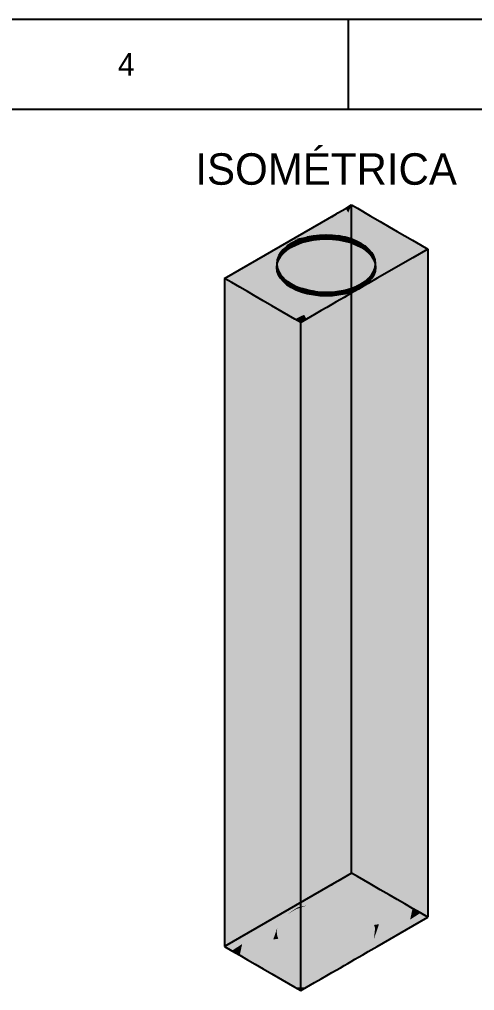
# Model space of a CAD drawing. Extents: x 0 to 297, y 0 to 210.
# Drawn here: x 161.3 to 212, y 102 to 210 of the extents above; entities that cross this region are included whole.
import ezdxf
from ezdxf.enums import TextEntityAlignment as Align

# ---------------------------------------------------------------- set-up
doc = ezdxf.new("R2010")
doc.units = 0
for name, color, linetype in [('FINA', 7, 'CONTINUOUS'), ('NORMA', 7, 'CONTINUOUS'), ('SOMBRA', 8, 'CONTINUOUS'), ('TEXTO', 7, 'CONTINUOUS'), ('VISIBLE', 7, 'CONTINUOUS')]:
    doc.layers.add(name, color=color, linetype=linetype)

msp = doc.modelspace()

# ---------------------------------------------------------------- linework, layer by layer
at = {"layer": 'FINA'}
for p, q in [((297, 210), (0, 210)), ((198, 200), (198, 210))]:
    msp.add_line(p, q, dxfattribs=at)
at = {"layer": 'NORMA'}
msp.add_line((287, 200), (20, 200), dxfattribs=at)
at = {"layer": 'SOMBRA', "color": 253}
for points in [[(197.6766, 188.9888), (198.3284, 189.3651), (198.3284, 115.0639)], [(198.9737, 120.3413), (198.3284, 115.0639), (198.3284, 189.3651)], [(198.9737, 120.3413), (198.3284, 189.3651), (198.9737, 188.9926)], [(196.6515, 188.397), (196.6515, 122.906), (184.1863, 181.2002)], [(196.6515, 188.397), (196.7958, 188.4803), (196.7958, 122.2314)], [(196.6515, 188.397), (196.7958, 122.2314), (196.6515, 122.906)], [(196.7958, 188.4803), (197.6766, 188.9888), (197.6766, 118.1123)], [(196.7958, 188.4803), (197.6766, 118.1123), (196.7958, 122.2314)], [(197.6766, 188.9888), (198.3284, 115.0639), (197.6766, 118.1123)], [(200.3938, 131.9572), (198.9737, 120.3413), (198.9737, 188.9926)], [(200.3938, 131.9572), (198.9737, 188.9926), (200.3938, 188.1727)], [(201.5316, 141.263), (200.3938, 131.9572), (200.3938, 188.1727)], [(201.5316, 141.263), (200.3938, 188.1727), (201.5316, 187.5158)], [(202.5137, 149.2957), (201.5316, 141.263), (201.5316, 187.5158)], [(202.5137, 149.2957), (201.5316, 187.5158), (202.5137, 186.9488)], [(203.411, 156.6349), (202.5137, 149.2957), (202.5137, 186.9488)], [(203.411, 156.6349), (202.5137, 186.9488), (203.411, 186.4307)], [(204.269, 163.6528), (203.411, 156.6349), (203.411, 186.4307)], [(204.269, 163.6528), (203.411, 186.4307), (204.269, 185.9353)], [(205.1213, 170.624), (204.269, 163.6528), (204.269, 185.9353)], [(205.1213, 170.624), (204.269, 185.9353), (205.1213, 185.4432)], [(205.9967, 177.7837), (205.1213, 170.624), (205.1213, 185.4432)], [(205.9967, 177.7837), (205.1213, 185.4432), (205.9967, 184.9379)], [(205.9967, 177.7837), (205.9967, 184.9379), (206.8137, 184.4662)], [(206.8137, 110.165), (205.9967, 177.7837), (206.8137, 184.4662)], [(200.2709, 181.2545), (200.5813, 181.618), (200.5813, 181.2097)], [(200.587, 181.6276), (200.8126, 181.6031), (200.5813, 181.2097)], [(200.587, 181.6276), (200.5813, 181.2097), (200.5813, 181.618)], [(200.587, 181.6276), (200.8126, 182.0113), (200.8126, 181.6031)], [(200.816, 182.0212), (200.9529, 182.0104), (200.8126, 181.6031)], [(200.816, 182.0212), (200.8126, 181.6031), (200.8126, 182.0113)], [(200.816, 182.0212), (200.9529, 182.4187), (200.9529, 182.0104)], [(196.6515, 122.906), (184.1863, 106.899), (184.1863, 181.2002)], [(190.7466, 181.237), (190.7369, 180.8372), (190.7369, 181.2454)], [(190.7466, 181.237), (191.1366, 180.4918), (190.7369, 180.8372)], [(190.7466, 181.237), (191.1366, 180.9001), (191.1366, 180.4918)], [(191.1481, 180.8925), (191.1366, 180.4918), (191.1366, 180.9001)], [(191.1481, 180.8925), (191.6109, 180.1795), (191.1366, 180.4918)], [(191.1481, 180.8925), (191.6109, 180.5878), (191.6109, 180.1795)], [(191.6241, 180.5811), (191.6109, 180.1795), (191.6109, 180.5878)], [(191.6241, 180.5811), (192.1518, 179.9057), (191.6109, 180.1795)], [(191.6241, 180.5811), (192.1518, 180.3139), (192.1518, 179.9057)], [(198.8614, 180.3206), (199.3891, 180.5878), (199.3891, 180.1795)], [(199.4007, 180.5954), (199.8634, 180.4918), (199.3891, 180.1795)], [(199.4007, 180.5954), (199.3891, 180.1795), (199.3891, 180.5878)], [(199.4007, 180.5954), (199.8634, 180.9001), (199.8634, 180.4918)], [(199.8732, 180.9085), (200.2631, 180.8372), (199.8634, 180.4918)], [(199.8732, 180.9085), (199.8634, 180.4918), (199.8634, 180.9001)], [(199.8732, 180.9085), (200.2631, 181.2454), (200.2631, 180.8372)], [(200.2709, 181.2545), (200.5813, 181.2097), (200.2631, 180.8372)], [(200.2709, 181.2545), (200.2631, 180.8372), (200.2631, 181.2454)], [(192.1664, 180.3083), (192.1518, 179.9057), (192.1518, 180.3139)], [(192.1664, 180.3083), (192.75, 179.6749), (192.1518, 179.9057)], [(192.1664, 180.3083), (192.75, 180.0832), (192.75, 179.6749)], [(192.7657, 180.0787), (192.75, 179.6749), (192.75, 180.0832)], [(192.7657, 180.0787), (193.3952, 179.4912), (192.75, 179.6749)], [(192.7657, 180.0787), (193.3952, 179.8994), (193.3952, 179.4912)], [(193.4119, 179.8962), (193.3952, 179.4912), (193.3952, 179.8994)], [(193.4119, 179.8962), (194.0765, 179.3577), (193.3952, 179.4912)], [(193.4119, 179.8962), (194.0765, 179.7659), (194.0765, 179.3577)], [(194.0937, 179.764), (194.0765, 179.3577), (194.0765, 179.7659)], [(194.0937, 179.764), (194.7821, 179.2767), (194.0765, 179.3577)], [(194.0937, 179.764), (194.7821, 179.6849), (194.7821, 179.2767)], [(194.7996, 179.6842), (194.7821, 179.2767), (194.7821, 179.6849)], [(194.7996, 179.6842), (195.5, 179.2495), (194.7821, 179.2767)], [(194.7996, 179.6842), (195.5, 179.6577), (195.5, 179.2495)], [(195.5175, 179.6584), (196.2179, 179.2767), (195.5, 179.2495)], [(195.5175, 179.6584), (195.5, 179.2495), (195.5, 179.6577)], [(195.5175, 179.6584), (196.2179, 179.6849), (196.2179, 179.2767)], [(196.2351, 179.6869), (196.9235, 179.3577), (196.2179, 179.2767)], [(196.2351, 179.6869), (196.2179, 179.2767), (196.2179, 179.6849)], [(196.2351, 179.6869), (196.9235, 179.7659), (196.9235, 179.3577)], [(196.9401, 179.7692), (197.6048, 179.4912), (196.9235, 179.3577)], [(196.9401, 179.7692), (196.9235, 179.3577), (196.9235, 179.7659)], [(196.9401, 179.7692), (197.6048, 179.8994), (197.6048, 179.4912)], [(197.6205, 179.9039), (198.25, 179.6749), (197.6048, 179.4912)], [(197.6205, 179.9039), (197.6048, 179.4912), (197.6048, 179.8994)], [(197.6205, 179.9039), (198.25, 180.0832), (198.25, 179.6749)], [(198.2646, 180.0888), (198.8482, 179.9057), (198.25, 179.6749)], [(198.2646, 180.0888), (198.25, 179.6749), (198.25, 180.0832)], [(198.2646, 180.0888), (198.8482, 180.3139), (198.8482, 179.9057)], [(198.8614, 180.3206), (199.3891, 180.1795), (198.8482, 179.9057)], [(198.8614, 180.3206), (198.8482, 179.9057), (198.8482, 180.3139)], [(205.9967, 110.6367), (205.1213, 170.624), (205.9967, 177.7837)], [(206.8137, 110.165), (205.9967, 110.6367), (205.9967, 177.7837)], [(205.1213, 111.1421), (204.269, 163.6528), (205.1213, 170.624)], [(205.9967, 110.6367), (205.1213, 111.1421), (205.1213, 170.624)], [(204.269, 111.6341), (203.411, 156.6349), (204.269, 163.6528)], [(205.1213, 111.1421), (204.269, 111.6341), (204.269, 163.6528)], [(203.411, 112.1295), (202.5137, 149.2957), (203.411, 156.6349)], [(204.269, 111.6341), (203.411, 112.1295), (203.411, 156.6349)], [(202.5137, 112.6476), (201.5316, 141.263), (202.5137, 149.2957)], [(203.411, 112.1295), (202.5137, 112.6476), (202.5137, 149.2957)], [(201.5316, 113.2146), (200.3938, 131.9572), (201.5316, 141.263)], [(202.5137, 112.6476), (201.5316, 113.2146), (201.5316, 141.263)], [(200.3938, 113.8715), (198.9737, 120.3413), (200.3938, 131.9572)], [(201.5316, 113.2146), (200.3938, 113.8715), (200.3938, 131.9572)], [(196.6515, 122.906), (196.6515, 114.0958), (184.1863, 106.899)], [(196.6515, 122.906), (196.7958, 114.1791), (196.6515, 114.0958)], [(196.6515, 122.906), (196.7958, 122.2314), (196.7958, 114.1791)], [(196.7958, 122.2314), (197.6766, 114.6876), (196.7958, 114.1791)], [(196.7958, 122.2314), (197.6766, 118.1123), (197.6766, 114.6876)], [(198.9737, 114.6914), (198.3284, 115.0639), (198.9737, 120.3413)], [(200.3938, 113.8715), (198.9737, 114.6914), (198.9737, 120.3413)], [(197.6766, 118.1123), (198.3284, 115.0639), (197.6766, 114.6876)]]:
    msp.add_solid(points, dxfattribs=at)
at = {"layer": 'SOMBRA', "color": 254}
for points in [[(197.9581, 188.51), (198.3284, 189.3651), (197.6766, 188.9888)], [(200.8126, 183.655), (198.3284, 189.3651), (197.9581, 188.51)], [(200.8126, 183.655), (198.9737, 188.9926), (198.3284, 189.3651)], [(196.6515, 188.397), (184.1863, 181.2002), (185.0033, 180.7285)], [(197.1193, 186.5728), (196.0896, 188.0271), (195.5, 187.6389)], [(197.2972, 186.9836), (196.6515, 188.397), (196.0896, 188.0271)], [(197.1193, 186.5728), (197.2972, 186.9836), (196.0896, 188.0271)], [(197.2972, 186.9836), (196.7958, 188.4803), (196.6515, 188.397)], [(197.5586, 187.5872), (197.6766, 188.9888), (196.7958, 188.4803)], [(197.2972, 186.9836), (197.5586, 187.5872), (196.7958, 188.4803)], [(197.5586, 187.5872), (197.9581, 188.51), (197.6766, 188.9888)], [(200.5813, 184.0483), (197.9581, 188.51), (197.5586, 187.5872)], [(200.9529, 183.2476), (200.3938, 188.1727), (198.9737, 188.9926)], [(201, 182.8332), (201.5316, 187.5158), (200.3938, 188.1727)], [(196.8619, 185.9784), (194.5472, 187.0116), (194.1504, 186.7504)], [(196.914, 186.0986), (194.9924, 187.3047), (194.5472, 187.0116)], [(196.8619, 185.9784), (196.914, 186.0986), (194.5472, 187.0116)], [(196.9968, 186.2898), (195.5, 187.6389), (194.9924, 187.3047)], [(196.914, 186.0986), (196.9968, 186.2898), (194.9924, 187.3047)], [(196.9968, 186.2898), (197.1193, 186.5728), (195.5, 187.6389)], [(199.8634, 184.7662), (197.2972, 186.9836), (197.1193, 186.5728)], [(200.2631, 184.4209), (197.5586, 187.5872), (197.2972, 186.9836)], [(200.8126, 182.0113), (203.411, 186.4307), (202.5137, 186.9488)], [(200.9529, 182.4187), (202.5137, 186.9488), (201.5316, 187.5158)], [(193.3952, 185.7669), (192.3433, 185.5607), (192.0935, 185.3963)], [(194.0765, 185.9004), (192.6021, 185.7311), (192.3433, 185.5607)], [(194.7821, 185.9814), (192.8726, 185.9092), (192.6021, 185.7311)], [(195.5, 186.0086), (193.1582, 186.0972), (192.8726, 185.9092)], [(196.2179, 185.9814), (193.463, 186.2978), (193.1582, 186.0972)], [(196.8327, 185.9108), (193.7916, 186.5142), (193.463, 186.2978)], [(196.8356, 185.9176), (194.1504, 186.7504), (193.7916, 186.5142)], [(196.8327, 185.9108), (196.8356, 185.9176), (193.7916, 186.5142)], [(196.8356, 185.9176), (196.8619, 185.9784), (194.1504, 186.7504)], [(196.9235, 185.9004), (196.8356, 185.9176), (196.8327, 185.9108)], [(197.6048, 185.7669), (196.8619, 185.9784), (196.8356, 185.9176)], [(198.25, 185.5832), (196.914, 186.0986), (196.8619, 185.9784)], [(198.8482, 185.3524), (196.9968, 186.2898), (196.914, 186.0986)], [(199.3891, 185.0785), (197.1193, 186.5728), (196.9968, 186.2898)], [(200.2631, 181.2454), (205.1213, 185.4432), (204.269, 185.9353)], [(200.5813, 181.618), (204.269, 185.9353), (203.411, 186.4307)], [(191.1366, 184.7662), (185.0033, 180.7285), (185.8787, 180.2231)], [(192.1518, 185.3524), (191.8501, 185.236), (191.6109, 185.0785)], [(195.5, 182.4249), (192.1518, 184.9441), (191.6109, 184.6703)], [(192.75, 185.5832), (192.0935, 185.3963), (191.8501, 185.236)], [(195.5, 182.4249), (192.75, 185.1749), (192.1518, 184.9441)], [(195.5, 182.4249), (193.3952, 185.3586), (192.75, 185.1749)], [(195.5, 182.4249), (194.0765, 185.4921), (193.3952, 185.3586)], [(195.5, 182.4249), (194.7821, 185.5732), (194.0765, 185.4921)], [(195.5, 182.4249), (195.5, 185.6003), (194.7821, 185.5732)], [(195.5, 182.4249), (196.2179, 185.5732), (195.5, 185.6003)], [(195.5, 182.4249), (196.9235, 185.4921), (196.2179, 185.5732)], [(195.5, 182.4249), (197.6048, 185.3586), (196.9235, 185.4921)], [(195.5, 182.4249), (198.25, 185.1749), (197.6048, 185.3586)], [(195.5, 182.4249), (198.8482, 184.9441), (198.25, 185.1749)], [(195.5, 182.4249), (199.3891, 184.6703), (198.8482, 184.9441)], [(199.3891, 180.5878), (206.8137, 184.4662), (205.9967, 184.9379)], [(199.8634, 180.9001), (205.9967, 184.9379), (205.1213, 185.4432)], [(190.7369, 184.4209), (185.8787, 180.2231), (186.731, 179.731)], [(190.4187, 184.0483), (186.731, 179.731), (187.589, 179.2356)], [(190.1874, 183.655), (187.589, 179.2356), (188.4863, 178.7175)], [(195.5, 182.4249), (190.4187, 183.6401), (190.1874, 183.2468)], [(195.5, 182.4249), (190.7369, 184.0126), (190.4187, 183.6401)], [(195.5, 182.4249), (191.1366, 184.358), (190.7369, 184.0126)], [(195.5, 182.4249), (191.6109, 184.6703), (191.1366, 184.358)], [(195.5, 182.4249), (199.8634, 184.358), (199.3891, 184.6703)], [(195.5, 182.4249), (200.2631, 184.0126), (199.8634, 184.358)], [(195.5, 182.4249), (200.5813, 183.6401), (200.2631, 184.0126)], [(195.5, 182.4249), (200.8126, 183.2468), (200.5813, 183.6401)], [(199.3891, 180.5878), (205.1368, 183.498), (206.8137, 184.4662)], [(190.0471, 183.2476), (188.4863, 178.7175), (189.4684, 178.1505)], [(190, 182.8332), (189.4684, 178.1505), (190.6062, 177.4937)], [(195.5, 182.4249), (190.0471, 182.8394), (190, 182.4249)], [(195.5, 182.4249), (190.1874, 183.2468), (190.0471, 182.8394)], [(195.5, 182.4249), (200.9529, 182.8394), (200.8126, 183.2468)], [(195.5, 182.4249), (201, 182.4249), (200.9529, 182.8394)], [(198.8482, 180.3139), (201.1797, 181.2134), (205.1368, 183.498)], [(195.5, 182.4249), (190, 182.4249), (190.0471, 182.0104)], [(195.5, 182.4249), (190.0471, 182.0104), (190.1874, 181.6031)], [(190.0471, 182.4187), (190.6062, 177.4937), (192.0263, 176.6737)], [(195.5, 182.4249), (190.1874, 181.6031), (190.4187, 181.2097)], [(193.0419, 177.1564), (190.1874, 182.0113), (192.0263, 176.6737)], [(195.5, 182.4249), (190.4187, 181.2097), (190.7369, 180.8372)], [(190.4187, 181.618), (193.0419, 177.1564), (193.4414, 178.0791)], [(195.5, 182.4249), (190.7369, 180.8372), (191.1366, 180.4918)], [(195.5, 182.4249), (191.1366, 180.4918), (191.6109, 180.1795)], [(195.5, 182.4249), (191.6109, 180.1795), (192.1518, 179.9057)], [(195.5, 182.4249), (192.1518, 179.9057), (192.75, 179.6749)], [(195.5, 182.4249), (192.75, 179.6749), (193.3952, 179.4912)], [(195.5, 182.4249), (193.3952, 179.4912), (194.0765, 179.3577)], [(195.5, 182.4249), (194.0765, 179.3577), (194.7821, 179.2767)], [(195.5, 182.4249), (194.7821, 179.2767), (195.5, 179.2495)], [(195.5, 182.4249), (200.9529, 182.0104), (201, 182.4249)], [(195.5, 182.4249), (200.8126, 181.6031), (200.9529, 182.0104)], [(195.5, 182.4249), (200.5813, 181.2097), (200.8126, 181.6031)], [(195.5, 182.4249), (200.2631, 180.8372), (200.5813, 181.2097)], [(195.5, 182.4249), (199.8634, 180.4918), (200.2631, 180.8372)], [(195.5, 182.4249), (199.3891, 180.1795), (199.8634, 180.4918)], [(195.5, 182.4249), (198.8482, 179.9057), (199.3891, 180.1795)], [(195.5, 182.4249), (198.25, 179.6749), (198.8482, 179.9057)], [(195.5, 182.4249), (197.6048, 179.4912), (198.25, 179.6749)], [(195.5, 182.4249), (196.9235, 179.3577), (197.6048, 179.4912)], [(195.5, 182.4249), (196.2179, 179.2767), (196.9235, 179.3577)], [(195.5, 182.4249), (195.5, 179.2495), (196.2179, 179.2767)], [(190.7369, 181.2454), (193.4414, 178.0791), (193.7028, 178.6827)], [(191.1366, 180.9001), (193.7028, 178.6827), (193.8807, 179.0935)], [(191.6109, 180.5878), (193.8807, 179.0935), (194.0032, 179.3765)], [(197.6048, 179.8994), (199.5716, 180.2849), (200.168, 180.6292)], [(198.25, 180.0832), (200.168, 180.6292), (201.1797, 181.2134)], [(192.1518, 180.3139), (194.0032, 179.3765), (194.086, 179.5678)], [(192.75, 180.0832), (194.086, 179.5678), (194.1381, 179.6879)], [(193.3952, 179.8994), (194.1381, 179.6879), (194.1644, 179.7487)], [(195.5755, 177.9778), (194.0032, 179.3765), (193.8807, 179.0935)], [(196.1316, 178.2989), (194.086, 179.5678), (194.0032, 179.3765)], [(195.5755, 177.9778), (196.1316, 178.2989), (194.0032, 179.3765)], [(194.0765, 179.7659), (194.1644, 179.7487), (194.1673, 179.7555)], [(196.6298, 178.5865), (194.1381, 179.6879), (194.086, 179.5678)], [(196.1316, 178.2989), (196.6298, 178.5865), (194.086, 179.5678)], [(197.0846, 178.849), (194.1644, 179.7487), (194.1381, 179.6879)], [(196.6298, 178.5865), (197.0846, 178.849), (194.1381, 179.6879)], [(197.5079, 179.0934), (194.1673, 179.7555), (194.1644, 179.7487)], [(197.0846, 178.849), (197.5079, 179.0934), (194.1644, 179.7487)], [(197.5079, 179.0934), (197.9101, 179.3257), (194.1673, 179.7555)], [(194.7821, 179.6849), (197.9101, 179.3257), (198.3017, 179.5517)], [(195.5, 179.6577), (198.3017, 179.5517), (198.6947, 179.7786)], [(196.2179, 179.6849), (198.6947, 179.7786), (199.107, 180.0167)], [(196.9235, 179.7659), (199.107, 180.0167), (199.5716, 180.2849)], [(194.2042, 177.1861), (193.7028, 178.6827), (193.4414, 178.0791)], [(194.9419, 177.612), (193.8807, 179.0935), (193.7028, 178.6827)], [(194.2042, 177.1861), (194.9419, 177.612), (193.7028, 178.6827)], [(194.9419, 177.612), (195.5755, 177.9778), (193.8807, 179.0935)], [(193.0419, 177.1564), (192.0263, 176.6737), (192.6716, 176.3012)], [(193.3234, 176.6775), (193.0419, 177.1564), (192.6716, 176.3012)], [(193.3234, 176.6775), (193.4414, 178.0791), (193.0419, 177.1564)], [(193.3234, 176.6775), (194.2042, 177.1861), (193.4414, 178.0791)]]:
    msp.add_solid(points, dxfattribs=at)
at = {"layer": 'SOMBRA', "color": 252}
for points in [[(193.3795, 185.7624), (192.75, 185.1749), (193.3952, 185.3586)], [(193.3795, 185.7624), (192.75, 185.5832), (192.75, 185.1749)], [(193.3795, 185.7624), (193.3952, 185.3586), (193.3952, 185.7669)], [(194.0599, 185.8971), (193.3952, 185.3586), (194.0765, 185.4921)], [(194.0599, 185.8971), (193.3952, 185.7669), (193.3952, 185.3586)], [(194.0599, 185.8971), (194.0765, 185.4921), (194.0765, 185.9004)], [(194.7649, 185.9794), (194.0765, 185.4921), (194.7821, 185.5732)], [(194.7649, 185.9794), (194.0765, 185.9004), (194.0765, 185.4921)], [(194.7649, 185.9794), (194.7821, 185.5732), (194.7821, 185.9814)], [(195.4825, 186.0079), (194.7821, 185.5732), (195.5, 185.6003)], [(195.4825, 186.0079), (194.7821, 185.9814), (194.7821, 185.5732)], [(195.4825, 186.0079), (195.5, 185.6003), (195.5, 186.0086)], [(196.2004, 185.9821), (195.5, 186.0086), (195.5, 185.6003)], [(196.2004, 185.9821), (195.5, 185.6003), (196.2179, 185.5732)], [(196.2004, 185.9821), (196.2179, 185.5732), (196.2179, 185.9814)], [(196.9063, 185.9024), (196.2179, 185.9814), (196.2179, 185.5732)], [(196.9063, 185.9024), (196.2179, 185.5732), (196.9235, 185.4921)], [(196.9063, 185.9024), (196.9235, 185.4921), (196.9235, 185.9004)], [(197.5881, 185.7701), (196.9235, 185.9004), (196.9235, 185.4921)], [(197.5881, 185.7701), (196.9235, 185.4921), (197.6048, 185.3586)], [(197.5881, 185.7701), (197.6048, 185.3586), (197.6048, 185.7669)], [(198.2343, 185.5876), (197.6048, 185.7669), (197.6048, 185.3586)], [(191.1268, 184.7578), (190.7369, 184.0126), (191.1366, 184.358)], [(191.1268, 184.7578), (190.7369, 184.4209), (190.7369, 184.0126)], [(191.1268, 184.7578), (191.1366, 184.358), (191.1366, 184.7662)], [(191.5993, 185.0709), (191.1366, 184.358), (191.6109, 184.6703)], [(191.5993, 185.0709), (191.1366, 184.7662), (191.1366, 184.358)], [(191.5993, 185.0709), (191.6109, 184.6703), (191.6109, 185.0785)], [(192.1386, 185.3457), (191.6109, 184.6703), (192.1518, 184.9441)], [(192.1386, 185.3457), (191.6109, 185.0785), (191.6109, 184.6703)], [(192.1386, 185.3457), (192.1518, 184.9441), (192.1518, 185.3524)], [(192.7354, 185.5775), (192.1518, 184.9441), (192.75, 185.1749)], [(192.7354, 185.5775), (192.1518, 185.3524), (192.1518, 184.9441)], [(192.7354, 185.5775), (192.75, 185.1749), (192.75, 185.5832)], [(198.2343, 185.5876), (197.6048, 185.3586), (198.25, 185.1749)], [(198.2343, 185.5876), (198.25, 185.1749), (198.25, 185.5832)], [(198.8336, 185.358), (198.25, 185.5832), (198.25, 185.1749)], [(198.8336, 185.358), (198.25, 185.1749), (198.8482, 184.9441)], [(198.8336, 185.358), (198.8482, 184.9441), (198.8482, 185.3524)], [(199.3759, 185.0852), (198.8482, 185.3524), (198.8482, 184.9441)], [(199.3759, 185.0852), (198.8482, 184.9441), (199.3891, 184.6703)], [(199.3759, 185.0852), (199.3891, 184.6703), (199.3891, 185.0785)], [(199.8519, 184.7739), (199.3891, 185.0785), (199.3891, 184.6703)], [(199.8519, 184.7739), (199.3891, 184.6703), (199.8634, 184.358)], [(199.8519, 184.7739), (199.8634, 184.358), (199.8634, 184.7662)], [(200.2534, 184.4293), (199.8634, 184.7662), (199.8634, 184.358)], [(190.184, 183.6451), (190.0471, 182.8394), (190.1874, 183.2468)], [(190.184, 183.6451), (190.0471, 183.2476), (190.0471, 182.8394)], [(190.184, 183.6451), (190.1874, 183.2468), (190.1874, 183.655)], [(190.413, 184.0388), (190.1874, 183.2468), (190.4187, 183.6401)], [(190.413, 184.0388), (190.1874, 183.655), (190.1874, 183.2468)], [(190.413, 184.0388), (190.4187, 183.6401), (190.4187, 184.0483)], [(190.7291, 184.4118), (190.4187, 183.6401), (190.7369, 184.0126)], [(190.7291, 184.4118), (190.4187, 184.0483), (190.4187, 183.6401)], [(190.7291, 184.4118), (190.7369, 184.0126), (190.7369, 184.4209)], [(200.2534, 184.4293), (199.8634, 184.358), (200.2631, 184.0126)], [(200.2534, 184.4293), (200.2631, 184.0126), (200.2631, 184.4209)], [(200.5736, 184.0574), (200.2631, 184.4209), (200.2631, 184.0126)], [(200.5736, 184.0574), (200.2631, 184.0126), (200.5813, 183.6401)], [(200.5736, 184.0574), (200.5813, 183.6401), (200.5813, 184.0483)], [(200.807, 183.6646), (200.5813, 184.0483), (200.5813, 183.6401)], [(200.807, 183.6646), (200.5813, 183.6401), (200.8126, 183.2468)], [(200.807, 183.6646), (200.8126, 183.2468), (200.8126, 183.655)], [(200.9495, 183.2576), (200.8126, 183.655), (200.8126, 183.2468)], [(205.1368, 109.1968), (206.8137, 110.165), (206.8137, 184.4662)], [(205.1368, 109.1968), (206.8137, 184.4662), (205.1368, 174.6878)], [(205.1368, 174.6878), (206.8137, 184.4662), (205.1368, 183.498)], [(190.0459, 183.2375), (190, 182.4249), (190.0471, 182.8394)], [(190.0459, 183.2375), (190, 182.8332), (190, 182.4249)], [(190.0011, 182.8231), (190, 182.4249), (190, 182.8332)], [(190.0011, 182.8231), (190.0471, 182.0104), (190, 182.4249)], [(190.0011, 182.8231), (190.0471, 182.4187), (190.0471, 182.0104)], [(190.0459, 183.2375), (190.0471, 182.8394), (190.0471, 183.2476)], [(200.9495, 183.2576), (200.8126, 183.2468), (200.9529, 182.8394)], [(200.9495, 183.2576), (200.9529, 182.8394), (200.9529, 183.2476)], [(200.9989, 182.8433), (200.9529, 183.2476), (200.9529, 182.8394)], [(200.9989, 182.8433), (200.9529, 182.8394), (201, 182.4249)], [(200.9541, 182.4288), (201, 182.8332), (201, 182.4249)], [(200.9989, 182.8433), (201, 182.4249), (201, 182.8332)], [(201.1797, 151.613), (205.1368, 174.6878), (205.1368, 183.498)], [(201.1797, 151.613), (205.1368, 183.498), (201.1797, 181.2134)], [(190.0505, 182.4087), (190.0471, 182.0104), (190.0471, 182.4187)], [(190.0505, 182.4087), (190.1874, 181.6031), (190.0471, 182.0104)], [(190.0505, 182.4087), (190.1874, 182.0113), (190.1874, 181.6031)], [(190.193, 182.0017), (190.1874, 181.6031), (190.1874, 182.0113)], [(190.193, 182.0017), (190.4187, 181.2097), (190.1874, 181.6031)], [(190.193, 182.0017), (190.4187, 181.618), (190.4187, 181.2097)], [(190.4264, 181.6089), (190.4187, 181.2097), (190.4187, 181.618)], [(190.4264, 181.6089), (190.7369, 180.8372), (190.4187, 181.2097)], [(190.4264, 181.6089), (190.7369, 181.2454), (190.7369, 180.8372)], [(200.9541, 182.4288), (201, 182.4249), (200.9529, 182.0104)], [(200.9541, 182.4288), (200.9529, 182.0104), (200.9529, 182.4187)], [(185.0033, 173.5743), (184.1863, 181.2002), (184.1863, 106.899)], [(185.0033, 180.7285), (184.1863, 181.2002), (185.0033, 173.5743)], [(185.8787, 180.2231), (185.0033, 180.7285), (185.0033, 173.5743)], [(199.5716, 142.2357), (200.168, 145.7134), (200.168, 180.6292)], [(199.5716, 142.2357), (200.168, 180.6292), (199.5716, 180.2849)], [(200.168, 145.7134), (201.1797, 151.613), (201.1797, 181.2134)], [(200.168, 145.7134), (201.1797, 181.2134), (200.168, 180.6292)], [(185.8787, 180.2231), (185.0033, 173.5743), (185.8787, 165.4038)], [(186.731, 179.731), (185.8787, 180.2231), (185.8787, 165.4038)], [(186.731, 179.731), (185.8787, 165.4038), (186.731, 157.4485)], [(187.589, 179.2356), (186.731, 179.731), (186.731, 157.4485)], [(197.5079, 130.2017), (197.9101, 132.5473), (197.9101, 179.3257)], [(197.5079, 130.2017), (197.9101, 179.3257), (197.5079, 179.0934)], [(197.9101, 132.5473), (198.3017, 134.8303), (198.3017, 179.5517)], [(197.9101, 132.5473), (198.3017, 179.5517), (197.9101, 179.3257)], [(198.3017, 134.8303), (198.6947, 137.1221), (198.6947, 179.7786)], [(198.3017, 134.8303), (198.6947, 179.7786), (198.3017, 179.5517)], [(198.6947, 137.1221), (199.107, 139.5266), (199.107, 180.0167)], [(198.6947, 137.1221), (199.107, 180.0167), (198.6947, 179.7786)], [(199.107, 139.5266), (199.5716, 142.2357), (199.5716, 180.2849)], [(199.107, 139.5266), (199.5716, 180.2849), (199.107, 180.0167)], [(187.589, 179.2356), (186.731, 157.4485), (187.589, 149.4398)], [(188.4863, 178.7175), (187.589, 179.2356), (187.589, 149.4398)], [(188.4863, 178.7175), (187.589, 149.4398), (188.4863, 141.0645)], [(189.4684, 178.1505), (188.4863, 178.7175), (188.4863, 141.0645)], [(195.5755, 118.9333), (196.1316, 122.1764), (196.1316, 178.2989)], [(195.5755, 118.9333), (196.1316, 178.2989), (195.5755, 177.9778)], [(196.1316, 122.1764), (196.6298, 125.0812), (196.6298, 178.5865)], [(196.1316, 122.1764), (196.6298, 178.5865), (196.1316, 178.2989)], [(196.6298, 125.0812), (197.0846, 127.7332), (197.0846, 178.849)], [(196.6298, 125.0812), (197.0846, 178.849), (196.6298, 178.5865)], [(197.0846, 127.7332), (197.5079, 130.2017), (197.5079, 179.0934)], [(197.0846, 127.7332), (197.5079, 179.0934), (197.0846, 178.849)], [(189.4684, 178.1505), (188.4863, 141.0645), (189.4684, 131.8978)], [(190.6062, 177.4937), (189.4684, 178.1505), (189.4684, 131.8978)], [(190.6062, 177.4937), (189.4684, 131.8978), (190.6062, 121.2782)], [(192.0263, 176.6737), (190.6062, 177.4937), (190.6062, 121.2782)], [(193.3234, 105.801), (194.2042, 110.9371), (194.2042, 177.1861)], [(193.3234, 105.801), (194.2042, 177.1861), (193.3234, 176.6775)], [(194.2042, 110.9371), (194.9419, 115.239), (194.9419, 177.612)], [(194.2042, 110.9371), (194.9419, 177.612), (194.2042, 177.1861)], [(194.9419, 115.239), (195.5755, 118.9333), (195.5755, 177.9778)], [(194.9419, 115.239), (195.5755, 177.9778), (194.9419, 177.612)], [(192.0263, 176.6737), (190.6062, 121.2782), (192.0263, 108.0224)], [(192.6716, 176.3012), (192.0263, 176.6737), (192.0263, 108.0224)], [(192.6716, 176.3012), (192.0263, 108.0224), (192.6716, 102)], [(193.3234, 105.801), (193.3234, 176.6775), (192.6716, 176.3012)], [(193.3234, 105.801), (192.6716, 176.3012), (192.6716, 102)], [(201.1797, 106.9122), (205.1368, 109.1968), (205.1368, 174.6878)], [(201.1797, 106.9122), (205.1368, 174.6878), (201.1797, 151.613)], [(185.0033, 173.5743), (184.1863, 106.899), (185.0033, 106.4273)], [(185.8787, 165.4038), (185.0033, 173.5743), (185.0033, 106.4273)], [(185.8787, 165.4038), (185.0033, 106.4273), (185.8787, 105.9219)], [(186.731, 157.4485), (185.8787, 165.4038), (185.8787, 105.9219)], [(186.731, 157.4485), (185.8787, 105.9219), (186.731, 105.4298)], [(187.589, 149.4398), (186.731, 157.4485), (186.731, 105.4298)], [(200.168, 106.3281), (201.1797, 106.9122), (201.1797, 151.613)], [(200.168, 106.3281), (201.1797, 151.613), (200.168, 145.7134)], [(187.589, 149.4398), (186.731, 105.4298), (187.589, 104.9344)], [(188.4863, 141.0645), (187.589, 149.4398), (187.589, 104.9344)], [(199.5716, 105.9837), (200.168, 106.3281), (200.168, 145.7134)], [(199.5716, 105.9837), (200.168, 145.7134), (199.5716, 142.2357)], [(199.107, 105.7155), (199.5716, 105.9837), (199.5716, 142.2357)], [(199.107, 105.7155), (199.5716, 142.2357), (199.107, 139.5266)], [(188.4863, 141.0645), (187.589, 104.9344), (188.4863, 104.4164)], [(189.4684, 131.8978), (188.4863, 141.0645), (188.4863, 104.4164)], [(198.6947, 105.4774), (199.107, 105.7155), (199.107, 139.5266)], [(198.6947, 105.4774), (199.107, 139.5266), (198.6947, 137.1221)], [(198.3017, 105.2505), (198.6947, 105.4774), (198.6947, 137.1221)], [(198.3017, 105.2505), (198.6947, 137.1221), (198.3017, 134.8303)], [(197.9101, 105.0245), (198.3017, 105.2505), (198.3017, 134.8303)], [(197.9101, 105.0245), (198.3017, 134.8303), (197.9101, 132.5473)], [(189.4684, 131.8978), (188.4863, 104.4164), (189.4684, 103.8493)], [(190.6062, 121.2782), (189.4684, 131.8978), (189.4684, 103.8493)], [(197.5079, 104.7922), (197.9101, 105.0245), (197.9101, 132.5473)], [(197.5079, 104.7922), (197.9101, 132.5473), (197.5079, 130.2017)], [(197.0846, 104.5478), (197.5079, 104.7922), (197.5079, 130.2017)], [(197.0846, 104.5478), (197.5079, 130.2017), (197.0846, 127.7332)], [(196.6298, 104.2853), (197.0846, 104.5478), (197.0846, 127.7332)], [(196.6298, 104.2853), (197.0846, 127.7332), (196.6298, 125.0812)], [(196.1316, 103.9977), (196.6298, 104.2853), (196.6298, 125.0812)], [(196.1316, 103.9977), (196.6298, 125.0812), (196.1316, 122.1764)], [(195.5755, 103.6766), (196.1316, 103.9977), (196.1316, 122.1764)], [(195.5755, 103.6766), (196.1316, 122.1764), (195.5755, 118.9333)], [(190.6062, 121.2782), (189.4684, 103.8493), (190.6062, 103.1925)], [(192.0263, 108.0224), (190.6062, 121.2782), (190.6062, 103.1925)], [(194.9419, 103.3108), (195.5755, 103.6766), (195.5755, 118.9333)], [(194.9419, 103.3108), (195.5755, 118.9333), (194.9419, 115.239)], [(194.2042, 102.8849), (194.9419, 103.3108), (194.9419, 115.239)], [(194.2042, 102.8849), (194.9419, 115.239), (194.2042, 110.9371)], [(200.5813, 109.7472), (196.7958, 114.1791), (197.6766, 114.6876)], [(200.8126, 109.3538), (197.6766, 114.6876), (198.3284, 115.0639)], [(200.8126, 109.3538), (198.3284, 115.0639), (198.9737, 114.6914)], [(200.9113, 109.313), (198.9737, 114.6914), (200.3938, 113.8715)], [(200.9113, 109.313), (200.8307, 109.3014), (198.9737, 114.6914)], [(186.1504, 107.1825), (184.1863, 106.899), (196.6515, 114.0958)], [(199.8634, 110.465), (195.5, 113.3377), (196.0896, 113.7259)], [(200.2631, 110.1197), (196.0896, 113.7259), (196.6515, 114.0958)], [(200.2631, 110.1197), (196.6515, 114.0958), (196.7958, 114.1791)], [(201.0916, 109.3391), (200.3938, 113.8715), (201.5316, 113.2146)], [(201.0916, 109.3391), (200.9113, 109.313), (200.3938, 113.8715)], [(197.6048, 111.4657), (193.7916, 112.213), (194.1504, 112.4492)], [(198.25, 111.282), (194.1504, 112.4492), (194.5472, 112.7104)], [(198.8482, 111.0512), (194.5472, 112.7104), (194.9924, 113.0035)], [(199.3891, 110.7773), (194.9924, 113.0035), (195.5, 113.3377)], [(201.3886, 109.3819), (201.0916, 109.3391), (201.5316, 113.2146)], [(201.3886, 109.3819), (201.5316, 113.2146), (202.5137, 112.6476)], [(201.8333, 109.4461), (201.3886, 109.3819), (202.5137, 112.6476)], [(201.8333, 109.4461), (202.5137, 112.6476), (203.411, 112.1295)], [(192.75, 111.282), (191.8501, 110.9348), (192.0935, 111.0951)], [(193.3952, 111.4657), (192.0935, 111.0951), (192.3433, 111.2595)], [(192.1518, 111.0512), (195.5, 111.7074), (196.2179, 111.6802)], [(192.1518, 111.0512), (194.7821, 111.6802), (195.5, 111.7074)], [(192.1518, 111.0512), (194.0765, 111.5992), (194.7821, 111.6802)], [(192.1518, 111.0512), (196.2179, 111.6802), (196.9235, 111.5992)], [(192.1518, 111.0512), (193.3952, 111.4657), (194.0765, 111.5992)], [(192.1518, 111.0512), (196.9235, 111.5992), (197.6048, 111.4657)], [(192.1518, 111.0512), (192.75, 111.282), (193.3952, 111.4657)], [(192.1518, 111.0512), (197.6048, 111.4657), (198.25, 111.282)], [(192.1518, 111.0512), (198.25, 111.282), (198.8482, 111.0512)], [(194.0765, 111.5992), (192.3433, 111.2595), (192.6021, 111.4299)], [(194.7821, 111.6802), (192.6021, 111.4299), (192.8726, 111.608)], [(195.5, 111.7074), (192.8726, 111.608), (193.1582, 111.796)], [(196.2179, 111.6802), (193.1582, 111.796), (193.463, 111.9966)], [(196.9235, 111.5992), (193.463, 111.9966), (193.7916, 112.213)], [(202.4798, 109.5394), (201.8333, 109.4461), (203.411, 112.1295)], [(202.4798, 109.5394), (203.411, 112.1295), (204.269, 111.6341)], [(203.4244, 109.6758), (202.4798, 109.5394), (204.269, 111.6341)], [(203.4244, 109.6758), (204.269, 111.6341), (205.1213, 111.1421)], [(187.5756, 107.3882), (186.1504, 107.1825), (191.1366, 110.465)], [(192.1518, 111.0512), (190, 108.532), (190.0471, 108.9464)], [(192.1518, 111.0512), (190.0471, 108.1175), (190, 108.532)], [(192.1518, 111.0512), (190.0471, 108.9464), (190.1874, 109.3538)], [(192.1518, 111.0512), (190.1693, 107.7626), (190.0471, 108.1175)], [(192.1518, 111.0512), (200.8307, 109.3014), (190.1693, 107.7626)], [(192.1518, 111.0512), (190.1874, 109.3538), (190.4187, 109.7472)], [(192.1518, 111.0512), (190.4187, 109.7472), (190.7369, 110.1197)], [(192.1518, 111.0512), (190.7369, 110.1197), (191.1366, 110.465)], [(192.1518, 111.0512), (191.1366, 110.465), (191.6109, 110.7773)], [(192.1518, 111.0512), (191.6109, 110.7773), (191.8501, 110.9348)], [(192.1518, 111.0512), (198.8482, 111.0512), (199.3891, 110.7773)], [(192.1518, 111.0512), (199.3891, 110.7773), (199.8634, 110.465)], [(192.1518, 111.0512), (199.8634, 110.465), (200.2631, 110.1197)], [(192.1518, 111.0512), (200.2631, 110.1197), (200.5813, 109.7472)], [(192.1518, 111.0512), (200.5813, 109.7472), (200.8126, 109.3538)], [(192.1518, 111.0512), (200.8126, 109.3538), (200.8307, 109.3014)], [(193.3234, 102.3763), (194.2042, 102.8849), (194.2042, 110.9371)], [(193.3234, 102.3763), (194.2042, 110.9371), (193.3234, 105.801)], [(204.8496, 109.8815), (203.4244, 109.6758), (205.1213, 111.1421)], [(204.8496, 109.8815), (205.1213, 111.1421), (205.9967, 110.6367)], [(204.8496, 109.8815), (205.9967, 110.6367), (206.8137, 110.165)], [(205.1368, 109.1968), (204.8496, 109.8815), (206.8137, 110.165)], [(188.5202, 107.5245), (187.5756, 107.3882), (190.7369, 110.1197)], [(189.1667, 107.6178), (188.5202, 107.5245), (190.4187, 109.7472)], [(189.6114, 107.682), (189.1667, 107.6178), (190.1874, 109.3538)], [(200.9529, 108.9464), (190.1693, 107.7626), (200.8307, 109.3014)], [(205.1368, 109.1968), (201.1797, 106.9122), (198.8482, 106.0127)], [(205.1368, 109.1968), (199.3891, 106.2866), (204.8496, 109.8815)], [(199.8634, 106.5989), (203.4244, 109.6758), (204.8496, 109.8815)], [(200.2631, 106.9443), (202.4798, 109.5394), (203.4244, 109.6758)], [(200.5813, 107.3168), (201.8333, 109.4461), (202.4798, 109.5394)], [(200.8126, 107.7101), (201.3886, 109.3819), (201.8333, 109.4461)], [(200.9529, 108.9464), (200.8307, 109.3014), (200.9113, 109.313)], [(201, 108.532), (200.9113, 109.313), (201.0916, 109.3391)], [(200.9529, 108.1175), (201.0916, 109.3391), (201.3886, 109.3819)], [(189.9084, 107.7249), (189.6114, 107.682), (190.0471, 108.9464)], [(190.0887, 107.7509), (189.9084, 107.7249), (190, 108.532)], [(190.1693, 107.7626), (190.0887, 107.7509), (190.0471, 108.1175)], [(200.9529, 108.9464), (190.1874, 107.7101), (190.1693, 107.7626)], [(200.9529, 108.9464), (190.4187, 107.3168), (190.1874, 107.7101)], [(200.9529, 108.9464), (190.7369, 106.9443), (190.4187, 107.3168)], [(192.0263, 108.0224), (190.6062, 103.1925), (192.0263, 102.3725)], [(200.9529, 108.9464), (191.1366, 106.5989), (190.7369, 106.9443)], [(200.9529, 108.9464), (191.6109, 106.2866), (191.1366, 106.5989)], [(200.9529, 108.9464), (192.1518, 106.0127), (191.6109, 106.2866)], [(192.0263, 108.0224), (192.0263, 102.3725), (192.6716, 102)], [(200.9529, 108.9464), (192.75, 105.782), (192.1518, 106.0127)], [(200.9529, 108.9464), (193.3952, 105.5983), (192.75, 105.782)], [(200.9529, 108.9464), (194.0765, 105.4647), (193.3952, 105.5983)], [(200.9529, 108.9464), (194.7821, 105.3837), (194.0765, 105.4647)], [(200.9529, 108.9464), (195.5, 105.3565), (194.7821, 105.3837)], [(200.9529, 108.9464), (196.2179, 105.3837), (195.5, 105.3565)], [(200.9529, 108.9464), (196.9235, 105.4647), (196.2179, 105.3837)], [(200.9529, 108.9464), (197.6048, 105.5983), (196.9235, 105.4647)], [(200.9529, 108.9464), (198.25, 105.782), (197.6048, 105.5983)], [(200.9529, 108.9464), (198.8482, 106.0127), (198.25, 105.782)], [(200.9529, 108.9464), (199.3891, 106.2866), (198.8482, 106.0127)], [(200.9529, 108.9464), (199.8634, 106.5989), (199.3891, 106.2866)], [(200.9529, 108.9464), (200.2631, 106.9443), (199.8634, 106.5989)], [(200.9529, 108.9464), (200.5813, 107.3168), (200.2631, 106.9443)], [(200.9529, 108.9464), (200.8126, 107.7101), (200.5813, 107.3168)], [(200.9529, 108.9464), (200.9529, 108.1175), (200.8126, 107.7101)], [(200.9529, 108.9464), (201, 108.532), (200.9529, 108.1175)], [(185.0033, 106.4273), (184.1863, 106.899), (186.1504, 107.1825)], [(185.8787, 105.9219), (185.0033, 106.4273), (186.1504, 107.1825)], [(185.8787, 105.9219), (186.1504, 107.1825), (187.5756, 107.3882)], [(186.731, 105.4298), (185.8787, 105.9219), (187.5756, 107.3882)], [(186.731, 105.4298), (187.5756, 107.3882), (188.5202, 107.5245)], [(187.589, 104.9344), (186.731, 105.4298), (188.5202, 107.5245)], [(187.589, 104.9344), (188.5202, 107.5245), (189.1667, 107.6178)], [(188.4863, 104.4164), (187.589, 104.9344), (189.1667, 107.6178)], [(188.4863, 104.4164), (189.1667, 107.6178), (189.6114, 107.682)], [(189.4684, 103.8493), (188.4863, 104.4164), (189.6114, 107.682)], [(189.4684, 103.8493), (189.6114, 107.682), (189.9084, 107.7249)], [(190.6062, 103.1925), (189.4684, 103.8493), (189.9084, 107.7249)], [(190.6062, 103.1925), (189.9084, 107.7249), (190.0887, 107.7509)], [(192.0263, 102.3725), (190.0887, 107.7509), (190.1693, 107.7626)], [(192.0263, 102.3725), (190.6062, 103.1925), (190.0887, 107.7509)], [(193.3234, 102.3763), (192.0263, 102.3725), (190.1874, 107.7101)], [(194.2042, 102.8849), (193.3234, 102.3763), (190.4187, 107.3168)], [(194.9419, 103.3108), (194.2042, 102.8849), (190.7369, 106.9443)], [(195.5755, 103.6766), (194.9419, 103.3108), (191.1366, 106.5989)], [(196.1316, 103.9977), (195.5755, 103.6766), (191.6109, 106.2866)], [(196.6298, 104.2853), (196.1316, 103.9977), (192.1518, 106.0127)], [(199.5716, 105.9837), (199.107, 105.7155), (196.9235, 105.4647)], [(200.168, 106.3281), (199.5716, 105.9837), (197.6048, 105.5983)], [(201.1797, 106.9122), (200.168, 106.3281), (198.25, 105.782)], [(193.3234, 102.3763), (193.3234, 105.801), (192.6716, 102)], [(197.0846, 104.5478), (196.6298, 104.2853), (192.75, 105.782)], [(197.5079, 104.7922), (197.0846, 104.5478), (193.3952, 105.5983)], [(197.9101, 105.0245), (197.5079, 104.7922), (194.0765, 105.4647)], [(198.3017, 105.2505), (197.9101, 105.0245), (194.7821, 105.3837)], [(198.6947, 105.4774), (198.3017, 105.2505), (195.5, 105.3565)], [(199.107, 105.7155), (198.6947, 105.4774), (196.2179, 105.3837)], [(193.3234, 102.3763), (192.6716, 102), (192.0263, 102.3725)]]:
    msp.add_solid(points, dxfattribs=at)
at = {"layer": 'VISIBLE'}
for p, q in [((197.6766, 188.9888), (198.3284, 189.3651)), ((198.3284, 115.0639), (198.3284, 189.3651)), ((198.3284, 189.3651), (198.9737, 188.9926)), ((184.1863, 181.2002), (196.6515, 188.397)), ((196.6515, 188.397), (196.0896, 188.0271)), ((196.6515, 188.397), (196.7958, 188.4803)), ((196.7958, 188.4803), (197.6766, 188.9888)), ((198.9737, 188.9926), (200.3938, 188.1727)), ((200.3938, 188.1727), (201.5316, 187.5158)), ((201.5316, 187.5158), (202.5137, 186.9488)), ((202.5137, 186.9488), (203.411, 186.4307)), ((192.0935, 185.3963), (193.3952, 185.7669)), ((192.3433, 185.5607), (194.0765, 185.9004)), ((193.3795, 185.7624), (192.75, 185.5832)), ((193.3952, 185.7669), (193.3795, 185.7624)), ((194.0599, 185.8971), (193.3952, 185.7669)), ((194.0765, 185.9004), (194.0599, 185.8971)), ((194.7649, 185.9794), (194.0765, 185.9004)), ((194.7821, 185.9814), (194.7649, 185.9794)), ((195.4825, 186.0079), (194.7821, 185.9814)), ((195.5, 186.0086), (195.4825, 186.0079)), ((196.2004, 185.9821), (195.5, 186.0086)), ((196.2179, 185.9814), (196.2004, 185.9821)), ((196.9063, 185.9024), (196.2179, 185.9814)), ((196.8327, 185.9108), (196.9235, 185.9004)), ((196.8356, 185.9176), (197.6048, 185.7669)), ((196.8619, 185.9784), (198.25, 185.5832)), ((196.9235, 185.9004), (196.9063, 185.9024)), ((197.5881, 185.7701), (196.9235, 185.9004)), ((197.6048, 185.7669), (197.5881, 185.7701)), ((198.2343, 185.5876), (197.6048, 185.7669)), ((203.411, 186.4307), (204.269, 185.9353)), ((204.269, 185.9353), (205.1213, 185.4432)), ((191.1268, 184.7578), (190.7369, 184.4209)), ((191.1366, 184.7662), (191.1268, 184.7578)), ((191.5993, 185.0709), (191.1366, 184.7662)), ((191.6109, 185.0785), (191.5993, 185.0709)), ((191.6109, 185.0785), (192.1518, 185.3524)), ((192.1386, 185.3457), (191.6109, 185.0785)), ((191.6109, 184.6703), (192.1518, 184.9441)), ((191.8501, 185.236), (192.75, 185.5832)), ((192.1518, 185.3524), (192.1386, 185.3457)), ((192.7354, 185.5775), (192.1518, 185.3524)), ((192.1518, 184.9441), (192.75, 185.1749)), ((192.75, 185.5832), (192.7354, 185.5775)), ((192.75, 185.1749), (193.3952, 185.3586)), ((193.3952, 185.3586), (194.0765, 185.4921)), ((194.0765, 185.4921), (194.7821, 185.5732)), ((194.7821, 185.5732), (195.5, 185.6003)), ((195.5, 185.6003), (196.2179, 185.5732)), ((196.2179, 185.5732), (196.9235, 185.4921)), ((196.9235, 185.4921), (197.6048, 185.3586)), ((197.6048, 185.3586), (198.25, 185.1749)), ((198.25, 185.5832), (198.2343, 185.5876)), ((198.8336, 185.358), (198.25, 185.5832)), ((198.25, 185.1749), (198.8482, 184.9441)), ((198.8482, 185.3524), (198.8336, 185.358)), ((199.3759, 185.0852), (198.8482, 185.3524)), ((198.8482, 184.9441), (199.3891, 184.6703)), ((199.3891, 185.0785), (199.3759, 185.0852)), ((199.8519, 184.7739), (199.3891, 185.0785)), ((199.8634, 184.7662), (199.8519, 184.7739)), ((200.2534, 184.4293), (199.8634, 184.7662)), ((205.1213, 185.4432), (205.9967, 184.9379)), ((205.9967, 184.9379), (206.8137, 184.4662)), ((190.184, 183.6451), (190.0471, 183.2476)), ((190.1874, 183.655), (190.184, 183.6451)), ((190.413, 184.0388), (190.1874, 183.655)), ((190.1874, 183.2468), (190.4187, 183.6401)), ((190.4187, 184.0483), (190.413, 184.0388)), ((190.7291, 184.4118), (190.4187, 184.0483)), ((190.4187, 183.6401), (190.7369, 184.0126)), ((190.7369, 184.4209), (190.7291, 184.4118)), ((190.7369, 184.0126), (191.1366, 184.358)), ((191.1366, 184.358), (191.6109, 184.6703)), ((199.3891, 184.6703), (199.8634, 184.358)), ((199.8634, 184.358), (200.2631, 184.0126)), ((200.2631, 184.4209), (200.2534, 184.4293)), ((200.5736, 184.0574), (200.2631, 184.4209)), ((200.2631, 184.0126), (200.5813, 183.6401)), ((200.5813, 184.0483), (200.5736, 184.0574)), ((200.807, 183.6646), (200.5813, 184.0483)), ((200.5813, 183.6401), (200.8126, 183.2468)), ((200.8126, 183.655), (200.807, 183.6646)), ((200.9495, 183.2576), (200.8126, 183.655)), ((206.8137, 184.4662), (205.1368, 183.498)), ((206.8137, 184.4662), (206.8137, 110.165)), ((190.0459, 183.2375), (190, 182.8332)), ((190, 182.4249), (190.0471, 182.8394)), ((190, 182.8332), (190.0011, 182.8231)), ((190.0011, 182.8231), (190.0471, 182.4187)), ((190.0471, 183.2476), (190.0459, 183.2375)), ((190.0471, 182.8394), (190.1874, 183.2468)), ((200.8126, 183.2468), (200.9529, 182.8394)), ((200.9529, 183.2476), (200.9495, 183.2576)), ((200.9989, 182.8433), (200.9529, 183.2476)), ((200.9529, 182.8394), (201, 182.4249)), ((200.9541, 182.4288), (201, 182.8332)), ((201, 182.8332), (200.9989, 182.8433)), ((205.1368, 183.498), (201.1797, 181.2134)), ((190.0471, 182.0104), (190, 182.4249)), ((190.0471, 182.4187), (190.0505, 182.4087)), ((190.1874, 181.6031), (190.0471, 182.0104)), ((190.0505, 182.4087), (190.1874, 182.0113)), ((190.1874, 182.0113), (190.193, 182.0017)), ((190.4187, 181.2097), (190.1874, 181.6031)), ((190.193, 182.0017), (190.4187, 181.618)), ((190.4187, 181.618), (190.4264, 181.6089)), ((190.4264, 181.6089), (190.7369, 181.2454)), ((200.2709, 181.2545), (200.5813, 181.618)), ((200.5813, 181.618), (200.587, 181.6276)), ((200.8126, 181.6031), (200.5813, 181.2097)), ((200.587, 181.6276), (200.8126, 182.0113)), ((200.8126, 182.0113), (200.816, 182.0212)), ((200.9529, 182.0104), (200.8126, 181.6031)), ((200.816, 182.0212), (200.9529, 182.4187)), ((200.9529, 182.4187), (200.9541, 182.4288)), ((201, 182.4249), (200.9529, 182.0104)), ((185.0033, 180.7285), (184.1863, 181.2002)), ((184.1863, 181.2002), (184.1863, 106.899)), ((185.8787, 180.2231), (185.0033, 180.7285)), ((190.7369, 180.8372), (190.4187, 181.2097)), ((190.7369, 181.2454), (190.7466, 181.237)), ((191.1366, 180.4918), (190.7369, 180.8372)), ((190.7466, 181.237), (191.1366, 180.9001)), ((191.1366, 180.9001), (191.1481, 180.8925)), ((191.6109, 180.1795), (191.1366, 180.4918)), ((191.1481, 180.8925), (191.6109, 180.5878)), ((191.6109, 180.5878), (191.6241, 180.5811)), ((191.6241, 180.5811), (192.1518, 180.3139)), ((198.8614, 180.3206), (199.3891, 180.5878)), ((199.3891, 180.5878), (199.4007, 180.5954)), ((199.8634, 180.4918), (199.3891, 180.1795)), ((199.4007, 180.5954), (199.8634, 180.9001)), ((200.168, 180.6292), (199.5716, 180.2849)), ((199.8634, 180.9001), (199.8732, 180.9085)), ((200.2631, 180.8372), (199.8634, 180.4918)), ((199.8732, 180.9085), (200.2631, 181.2454)), ((201.1797, 181.2134), (200.168, 180.6292)), ((200.2631, 181.2454), (200.2709, 181.2545)), ((200.5813, 181.2097), (200.2631, 180.8372)), ((186.731, 179.731), (185.8787, 180.2231)), ((187.589, 179.2356), (186.731, 179.731)), ((192.1518, 179.9057), (191.6109, 180.1795)), ((192.1518, 180.3139), (192.1664, 180.3083)), ((192.75, 179.6749), (192.1518, 179.9057)), ((192.1664, 180.3083), (192.75, 180.0832)), ((194.1381, 179.6879), (192.75, 180.0832)), ((192.75, 180.0832), (192.7657, 180.0787)), ((193.3952, 179.4912), (192.75, 179.6749)), ((192.7657, 180.0787), (193.3952, 179.8994)), ((194.1644, 179.7487), (193.3952, 179.8994)), ((193.3952, 179.8994), (193.4119, 179.8962)), ((194.0765, 179.3577), (193.3952, 179.4912)), ((193.4119, 179.8962), (194.0765, 179.7659)), ((194.1673, 179.7555), (194.0765, 179.7659)), ((194.0765, 179.7659), (194.0937, 179.764)), ((194.7821, 179.2767), (194.0765, 179.3577)), ((194.0937, 179.764), (194.7821, 179.6849)), ((194.7821, 179.6849), (194.7996, 179.6842)), ((194.7996, 179.6842), (195.5, 179.6577)), ((195.5, 179.6577), (195.5175, 179.6584)), ((195.5175, 179.6584), (196.2179, 179.6849)), ((196.2179, 179.6849), (196.2351, 179.6869)), ((196.9235, 179.3577), (196.2179, 179.2767)), ((196.2351, 179.6869), (196.9235, 179.7659)), ((196.9235, 179.7659), (196.9401, 179.7692)), ((197.6048, 179.4912), (196.9235, 179.3577)), ((196.9401, 179.7692), (197.6048, 179.8994)), ((197.9101, 179.3257), (197.5079, 179.0934)), ((197.6048, 179.8994), (197.6205, 179.9039)), ((198.25, 179.6749), (197.6048, 179.4912)), ((197.6205, 179.9039), (198.25, 180.0832)), ((198.3017, 179.5517), (197.9101, 179.3257)), ((198.25, 180.0832), (198.2646, 180.0888)), ((198.8482, 179.9057), (198.25, 179.6749)), ((198.2646, 180.0888), (198.8482, 180.3139)), ((198.6947, 179.7786), (198.3017, 179.5517)), ((199.107, 180.0167), (198.6947, 179.7786)), ((198.8482, 180.3139), (198.8614, 180.3206)), ((199.3891, 180.1795), (198.8482, 179.9057)), ((199.5716, 180.2849), (199.107, 180.0167)), ((188.4863, 178.7175), (187.589, 179.2356)), ((189.4684, 178.1505), (188.4863, 178.7175)), ((195.5, 179.2495), (194.7821, 179.2767)), ((196.2179, 179.2767), (195.5, 179.2495)), ((196.1316, 178.2989), (195.5755, 177.9778)), ((196.6298, 178.5865), (196.1316, 178.2989)), ((197.0846, 178.849), (196.6298, 178.5865)), ((197.5079, 179.0934), (197.0846, 178.849)), ((190.6062, 177.4937), (189.4684, 178.1505)), ((192.0263, 176.6737), (190.6062, 177.4937)), ((194.2042, 177.1861), (193.3234, 176.6775)), ((194.9419, 177.612), (194.2042, 177.1861)), ((195.5755, 177.9778), (194.9419, 177.612)), ((192.6716, 176.3012), (192.0263, 176.6737)), ((193.3234, 176.6775), (192.6716, 176.3012)), ((192.6716, 102), (192.6716, 176.3012)), ((197.6766, 114.6876), (196.7958, 114.1791)), ((198.3284, 115.0639), (197.6766, 114.6876)), ((198.9737, 114.6914), (198.3284, 115.0639)), ((200.3938, 113.8715), (198.9737, 114.6914)), ((196.6515, 114.0958), (184.1863, 106.899)), ((196.0896, 113.7259), (196.6515, 114.0958)), ((196.7958, 114.1791), (196.6515, 114.0958)), ((201.5316, 113.2146), (200.3938, 113.8715)), ((202.5137, 112.6476), (201.5316, 113.2146)), ((203.411, 112.1295), (202.5137, 112.6476)), ((204.269, 111.6341), (203.411, 112.1295)), ((205.1213, 111.1421), (204.269, 111.6341)), ((205.9967, 110.6367), (205.1213, 111.1421)), ((205.1368, 109.1968), (206.8137, 110.165)), ((206.8137, 110.165), (205.9967, 110.6367)), ((201.1797, 106.9122), (205.1368, 109.1968)), ((184.1863, 106.899), (185.0033, 106.4273)), ((185.0033, 106.4273), (185.8787, 105.9219)), ((185.8787, 105.9219), (186.731, 105.4298)), ((199.107, 105.7155), (199.5716, 105.9837)), ((199.5716, 105.9837), (200.168, 106.3281)), ((200.168, 106.3281), (201.1797, 106.9122)), ((186.731, 105.4298), (187.589, 104.9344)), ((187.589, 104.9344), (188.4863, 104.4164)), ((197.0846, 104.5478), (197.5079, 104.7922)), ((197.5079, 104.7922), (197.9101, 105.0245)), ((197.9101, 105.0245), (198.3017, 105.2505)), ((198.3017, 105.2505), (198.6947, 105.4774)), ((198.6947, 105.4774), (199.107, 105.7155)), ((188.4863, 104.4164), (189.4684, 103.8493)), ((189.4684, 103.8493), (190.6062, 103.1925)), ((195.5755, 103.6766), (196.1316, 103.9977)), ((196.1316, 103.9977), (196.6298, 104.2853)), ((196.6298, 104.2853), (197.0846, 104.5478)), ((190.6062, 103.1925), (192.0263, 102.3725)), ((193.3234, 102.3763), (194.2042, 102.8849)), ((194.2042, 102.8849), (194.9419, 103.3108)), ((194.9419, 103.3108), (195.5755, 103.6766)), ((192.0263, 102.3725), (192.6716, 102)), ((192.6716, 102), (193.3234, 102.3763))]:
    msp.add_line(p, q, dxfattribs=at)

# ---------------------------------------------------------------- texts
at = {"layer": 'TEXTO'}
for s, height, p in [('4', 2.5, (173.25, 205)), ('ISOMÉTRICA', 3.5, (195.5, 193.3651))]:
    msp.add_text(s, height=height, dxfattribs=at).set_placement(p, align=Align.MIDDLE_CENTER)

doc.saveas('drawing.dxf')
